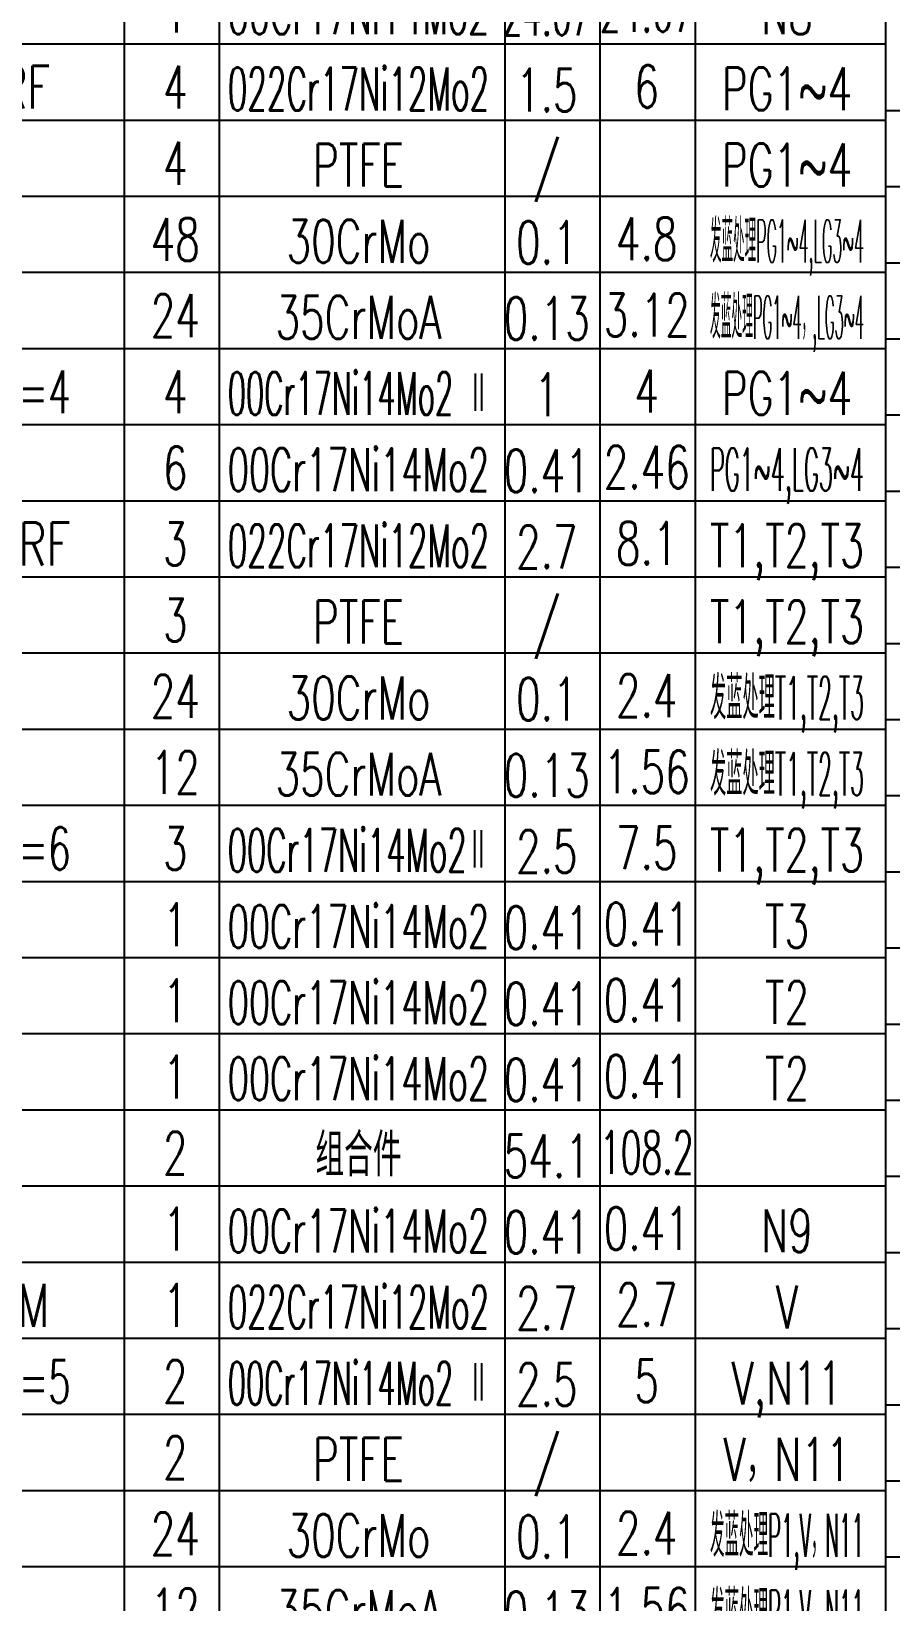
# Model space of a CAD drawing. Header units: millimetres. Extents: x -1250 to 28450, y -500 to 41550.
# Drawn here: x 14464 to 18977, y 7816 to 16066 of the extents above; entities that cross this region are included whole.
import ezdxf
from ezdxf.enums import TextEntityAlignment as Align

# ---------------------------------------------------------------- set-up
doc = ezdxf.new("R2010")
doc.units = ezdxf.units.MM
doc.header["$LTSCALE"] = 500
for name, color, linetype in [('1轮廓实线层', 7, 'Continuous'), ('2细线层', 4, 'Continuous'), ('6文字层', 3, 'Continuous'), ('图框层', 7, 'Continuous')]:
    doc.layers.add(name, color=color, linetype=linetype)
doc.styles.add('PC_TEXTSTYLE', font='romans.shx', dxfattribs={"width": 0.67, "bigfont": 'hzfs.shx'})

# ---------------------------------------------------------------- blocks, each defined once
blk = doc.blocks.new('PC_MXB_BLOCK')
at = {"layer": '1轮廓实线层'}
for p, q in [((-180, 8), (-180, 0)), ((0, 8), (0, 0))]:
    blk.add_line(p, q, dxfattribs=at)
at = {"layer": '2细线层'}
for p, q in [((-180, 8), (0, 8)), ((-80, 8), (-80, 0)), ((-70, 8), (-70, 0)), ((-40, 8), (-40, 0)), ((-30, 8), (-30, 0)), ((-20, 8), (-20, 0)), ((-180, 0), (0, 0))]:
    blk.add_line(p, q, dxfattribs=at)
at = {"layer": '6文字层', "style": 'PC_TEXTSTYLE'}
for tag, width, p, p2 in [('序号', 0.761914, (-178.38, 1.35), (-170.92, 1.35)), ('代号', 3.223755, (-168.05, 1.35), (-136.48, 1.35)), ('名称', 4.940764, (-134.6, 1.2), (-85.61, 1.2)), ('数量', 0.899921, (-79.06, 1.2), (-70.17, 1.2)), ('材料', 2.770445, (-69.1, 1.01), (-41.63, 1.01)), ('单重', 0.940432, (-40.19, 0.89), (-30.98, 0.89)), ('总重', 1.004827, (-30, 1.27), (-20.16, 1.27)), ('备注', 1.618246, (-18.43, 1.02), (-2.25, 1.02))]:
    blk.add_attdef(tag, text='', height=4.5, dxfattribs=dict(at, width=width)).set_placement(p, p2, align=Align.FIT)

msp = doc.modelspace()

# ---------------------------------------------------------------- block references
at = {"layer": '图框层'}
ref = msp.add_blockref('PC_MXB_BLOCK', (18950, 16000), dxfattribs=dict(at, xscale=50, yscale=50, zscale=50))
ref.add_attrib('材料', '00Cr17Ni14Mo2', dxfattribs={"layer": '6文字层', "height": 225, "style": 'PC_TEXTSTYLE', "width": 0.525451}).set_placement((15494.96, 16050.52), (16868.64, 16050.52), align=Align.FIT)
ref.add_attrib('数量', '1', dxfattribs={"layer": '6文字层', "height": 225, "style": 'PC_TEXTSTYLE', "width": 0.67}).set_placement((15219.4, 16059.77), align=Align.CENTER)
ref.add_attrib('备注', 'N8', dxfattribs={"layer": '6文字层', "height": 225, "style": 'PC_TEXTSTYLE', "width": 0.67}).set_placement((18433, 16051.23), align=Align.CENTER)
ref.add_attrib('单重', '24.67', dxfattribs={"layer": '6文字层', "height": 225, "style": 'PC_TEXTSTYLE', "width": 0.493937}).set_placement((16940.63, 16044.36), (17401.05, 16044.36), align=Align.FIT)
ref.add_attrib('总重', '24.67', dxfattribs={"layer": '6文字层', "height": 225, "style": 'PC_TEXTSTYLE', "width": 0.527759}).set_placement((17450, 16063.28), (17941.95, 16063.28), align=Align.FIT)
ref = msp.add_blockref('PC_MXB_BLOCK', (18950, 15600), dxfattribs=dict(at, xscale=50, yscale=50, zscale=50))
ref.add_attrib('材料', '022Cr17Ni12Mo2', dxfattribs={"layer": '6文字层', "height": 225, "style": 'PC_TEXTSTYLE', "width": 0.485644}).set_placement((15494.96, 15650.52), (16868.64, 15650.52), align=Align.FIT)
ref.add_attrib('名称', '法兰盖 BL 25(B)-16 RF ', dxfattribs={"layer": '6文字层', "height": 225, "style": 'PC_TEXTSTYLE', "width": 0.592351}).set_placement((12219.83, 15659.77), (14669.63, 15659.77), align=Align.FIT)
ref.add_attrib('数量', '4', dxfattribs={"layer": '6文字层', "height": 225, "style": 'PC_TEXTSTYLE', "width": 0.67}).set_placement((15219.4, 15659.77), align=Align.CENTER)
ref.add_attrib('备注', 'PG1~4', dxfattribs={"layer": '6文字层', "height": 225, "style": 'PC_TEXTSTYLE', "width": 0.67}).set_placement((18433, 15651.23), align=Align.CENTER)
ref.add_attrib('单重', '1.5', dxfattribs={"layer": '6文字层', "height": 225, "style": 'PC_TEXTSTYLE', "width": 0.67}).set_placement((17170.84, 15644.36), align=Align.CENTER)
ref.add_attrib('总重', '6', dxfattribs={"layer": '6文字层', "height": 225, "style": 'PC_TEXTSTYLE', "width": 0.67}).set_placement((17695.97, 15663.28), align=Align.CENTER)
ref = msp.add_blockref('PC_MXB_BLOCK', (18950, 15200), dxfattribs=dict(at, xscale=50, yscale=50, zscale=50))
ref.add_attrib('材料', 'PTFE', dxfattribs={"layer": '6文字层', "height": 225, "style": 'PC_TEXTSTYLE', "width": 0.67}).set_placement((16181.8, 15250.52), align=Align.CENTER)
ref.add_attrib('数量', '4', dxfattribs={"layer": '6文字层', "height": 225, "style": 'PC_TEXTSTYLE', "width": 0.67}).set_placement((15219.4, 15259.77), align=Align.CENTER)
ref.add_attrib('备注', 'PG1~4', dxfattribs={"layer": '6文字层', "height": 225, "style": 'PC_TEXTSTYLE', "width": 0.67}).set_placement((18433, 15251.23), align=Align.CENTER)
ref.add_attrib('单重', '/', dxfattribs={"layer": '6文字层', "height": 225, "style": 'PC_TEXTSTYLE', "width": 0.67}).set_placement((17170.84, 15244.36), align=Align.CENTER)
at = {"layer": '图框层', "xscale": 50, "yscale": 50, "zscale": 50}
for p in [(27950, 15250.32), (27950, 14850.32), (27950, 14450.32), (27950, 14050.32), (27950, 13650.32), (27950, 13250.32), (27950, 12850.32), (27950, 12450.32), (27950, 12050.32), (27950, 11650.32), (27950, 11250.32), (27950, 10850.32), (27950, 10450.32), (27950, 10050.32), (27950, 9650.32), (27950, 9250.32), (27950, 8850.32), (27950, 8450.32), (27950, 8050.32), (27950, 7650.32)]:
    msp.add_blockref('PC_MXB_BLOCK', p, dxfattribs=at)
at = {"layer": '图框层'}
ref = msp.add_blockref('PC_MXB_BLOCK', (18950, 14800), dxfattribs=dict(at, xscale=50, yscale=50, zscale=50))
ref.add_attrib('材料', '30CrMo', dxfattribs={"layer": '6文字层', "height": 225, "style": 'PC_TEXTSTYLE', "width": 0.67}).set_placement((16181.8, 14850.52), align=Align.CENTER)
ref.add_attrib('数量', '48', dxfattribs={"layer": '6文字层', "height": 225, "style": 'PC_TEXTSTYLE', "width": 0.67}).set_placement((15219.4, 14859.77), align=Align.CENTER)
ref.add_attrib('备注', '发蓝处理PG1~4,LG3~4', dxfattribs={"layer": '6文字层', "height": 225, "style": 'PC_TEXTSTYLE', "width": 0.241015}).set_placement((18028.43, 14851.23), (18837.56, 14851.23), align=Align.FIT)
ref.add_attrib('单重', '0.1', dxfattribs={"layer": '6文字层', "height": 225, "style": 'PC_TEXTSTYLE', "width": 0.67}).set_placement((17170.84, 14844.36), align=Align.CENTER)
ref.add_attrib('总重', '4.8', dxfattribs={"layer": '6文字层', "height": 225, "style": 'PC_TEXTSTYLE', "width": 0.67}).set_placement((17695.97, 14863.28), align=Align.CENTER)
ref = msp.add_blockref('PC_MXB_BLOCK', (18950, 14400), dxfattribs=dict(at, xscale=50, yscale=50, zscale=50))
ref.add_attrib('材料', '35CrMoA', dxfattribs={"layer": '6文字层', "height": 225, "style": 'PC_TEXTSTYLE', "width": 0.67}).set_placement((16181.8, 14450.52), align=Align.CENTER)
ref.add_attrib('数量', '24', dxfattribs={"layer": '6文字层', "height": 225, "style": 'PC_TEXTSTYLE', "width": 0.67}).set_placement((15219.4, 14459.77), align=Align.CENTER)
ref.add_attrib('备注', '发蓝处理PG1~4，,LG3~4', dxfattribs={"layer": '6文字层', "height": 225, "style": 'PC_TEXTSTYLE', "width": 0.224671}).set_placement((18028.43, 14451.23), (18837.56, 14451.23), align=Align.FIT)
ref.add_attrib('单重', '0.13', dxfattribs={"layer": '6文字层', "height": 225, "style": 'PC_TEXTSTYLE', "width": 0.67}).set_placement((17170.84, 14444.36), align=Align.CENTER)
ref.add_attrib('总重', '3.12', dxfattribs={"layer": '6文字层', "height": 225, "style": 'PC_TEXTSTYLE', "width": 0.67}).set_placement((17695.97, 14463.28), align=Align.CENTER)
ref = msp.add_blockref('PC_MXB_BLOCK', (18950, 14000), dxfattribs=dict(at, xscale=50, yscale=50, zscale=50))
ref.add_attrib('材料', '00Cr17Ni14Mo2 Ⅱ', dxfattribs={"layer": '6文字层', "height": 225, "style": 'PC_TEXTSTYLE', "width": 0.448367}).set_placement((15494.96, 14050.52), (16868.64, 14050.52), align=Align.FIT)
ref.add_attrib('名称', '法兰 WN 25(B)-16 RF s=4', dxfattribs={"layer": '6文字层', "height": 225, "style": 'PC_TEXTSTYLE', "width": 0.529685}).set_placement((12219.83, 14059.77), (14669.63, 14059.77), align=Align.FIT)
ref.add_attrib('数量', '4', dxfattribs={"layer": '6文字层', "height": 225, "style": 'PC_TEXTSTYLE', "width": 0.67}).set_placement((15219.4, 14059.77), align=Align.CENTER)
ref.add_attrib('备注', 'PG1~4', dxfattribs={"layer": '6文字层', "height": 225, "style": 'PC_TEXTSTYLE', "width": 0.67}).set_placement((18433, 14051.23), align=Align.CENTER)
ref.add_attrib('单重', '1', dxfattribs={"layer": '6文字层', "height": 225, "style": 'PC_TEXTSTYLE', "width": 0.67}).set_placement((17170.84, 14044.36), align=Align.CENTER)
ref.add_attrib('总重', '4', dxfattribs={"layer": '6文字层', "height": 225, "style": 'PC_TEXTSTYLE', "width": 0.67}).set_placement((17695.97, 14063.28), align=Align.CENTER)
ref = msp.add_blockref('PC_MXB_BLOCK', (18950, 13600), dxfattribs=dict(at, xscale=50, yscale=50, zscale=50))
ref.add_attrib('材料', '00Cr17Ni14Mo2', dxfattribs={"layer": '6文字层', "height": 225, "style": 'PC_TEXTSTYLE', "width": 0.525451}).set_placement((15494.96, 13650.52), (16868.64, 13650.52), align=Align.FIT)
ref.add_attrib('数量', '6', dxfattribs={"layer": '6文字层', "height": 225, "style": 'PC_TEXTSTYLE', "width": 0.67}).set_placement((15219.4, 13659.77), align=Align.CENTER)
ref.add_attrib('备注', 'PG1~4,LG3~4', dxfattribs={"layer": '6文字层', "height": 225, "style": 'PC_TEXTSTYLE', "width": 0.343264}).set_placement((18028.43, 13651.23), (18837.56, 13651.23), align=Align.FIT)
ref.add_attrib('单重', '0.41', dxfattribs={"layer": '6文字层', "height": 225, "style": 'PC_TEXTSTYLE', "width": 0.67}).set_placement((17170.84, 13644.36), align=Align.CENTER)
ref.add_attrib('总重', '2.46', dxfattribs={"layer": '6文字层', "height": 225, "style": 'PC_TEXTSTYLE', "width": 0.67}).set_placement((17695.97, 13663.28), align=Align.CENTER)
ref = msp.add_blockref('PC_MXB_BLOCK', (18950, 13200), dxfattribs=dict(at, xscale=50, yscale=50, zscale=50))
ref.add_attrib('材料', '022Cr17Ni12Mo2', dxfattribs={"layer": '6文字层', "height": 225, "style": 'PC_TEXTSTYLE', "width": 0.485644}).set_placement((15494.96, 13250.52), (16868.64, 13250.52), align=Align.FIT)
ref.add_attrib('名称', '法兰盖 BL 25(B)-16 RF', dxfattribs={"layer": '6文字层', "height": 225, "style": 'PC_TEXTSTYLE', "width": 0.628153}).set_placement((12219.83, 13259.77), (14669.63, 13259.77), align=Align.FIT)
ref.add_attrib('数量', '3', dxfattribs={"layer": '6文字层', "height": 225, "style": 'PC_TEXTSTYLE', "width": 0.67}).set_placement((15219.4, 13259.77), align=Align.CENTER)
ref.add_attrib('备注', 'T1,T2,T3', dxfattribs={"layer": '6文字层', "height": 225, "style": 'PC_TEXTSTYLE', "width": 0.604145}).set_placement((18028.43, 13251.23), (18837.56, 13251.23), align=Align.FIT)
ref.add_attrib('单重', '2.7', dxfattribs={"layer": '6文字层', "height": 225, "style": 'PC_TEXTSTYLE', "width": 0.67}).set_placement((17170.84, 13244.36), align=Align.CENTER)
ref.add_attrib('总重', '8.1', dxfattribs={"layer": '6文字层', "height": 225, "style": 'PC_TEXTSTYLE', "width": 0.67}).set_placement((17695.97, 13263.28), align=Align.CENTER)
ref = msp.add_blockref('PC_MXB_BLOCK', (18950, 12800), dxfattribs=dict(at, xscale=50, yscale=50, zscale=50))
ref.add_attrib('材料', 'PTFE', dxfattribs={"layer": '6文字层', "height": 225, "style": 'PC_TEXTSTYLE', "width": 0.67}).set_placement((16181.8, 12850.52), align=Align.CENTER)
ref.add_attrib('数量', '3', dxfattribs={"layer": '6文字层', "height": 225, "style": 'PC_TEXTSTYLE', "width": 0.67}).set_placement((15219.4, 12859.77), align=Align.CENTER)
ref.add_attrib('备注', 'T1,T2,T3', dxfattribs={"layer": '6文字层', "height": 225, "style": 'PC_TEXTSTYLE', "width": 0.604145}).set_placement((18028.43, 12851.23), (18837.56, 12851.23), align=Align.FIT)
ref.add_attrib('单重', '/', dxfattribs={"layer": '6文字层', "height": 225, "style": 'PC_TEXTSTYLE', "width": 0.67}).set_placement((17170.84, 12844.36), align=Align.CENTER)
ref = msp.add_blockref('PC_MXB_BLOCK', (18950, 12400), dxfattribs=dict(at, xscale=50, yscale=50, zscale=50))
ref.add_attrib('材料', '30CrMo', dxfattribs={"layer": '6文字层', "height": 225, "style": 'PC_TEXTSTYLE', "width": 0.67}).set_placement((16181.8, 12450.52), align=Align.CENTER)
ref.add_attrib('数量', '24', dxfattribs={"layer": '6文字层', "height": 225, "style": 'PC_TEXTSTYLE', "width": 0.67}).set_placement((15219.4, 12459.77), align=Align.CENTER)
ref.add_attrib('备注', '发蓝处理T1,T2,T3', dxfattribs={"layer": '6文字层', "height": 225, "style": 'PC_TEXTSTYLE', "width": 0.345885}).set_placement((18028.43, 12451.23), (18837.56, 12451.23), align=Align.FIT)
ref.add_attrib('单重', '0.1', dxfattribs={"layer": '6文字层', "height": 225, "style": 'PC_TEXTSTYLE', "width": 0.67}).set_placement((17170.84, 12444.36), align=Align.CENTER)
ref.add_attrib('总重', '2.4', dxfattribs={"layer": '6文字层', "height": 225, "style": 'PC_TEXTSTYLE', "width": 0.67}).set_placement((17695.97, 12463.28), align=Align.CENTER)
ref = msp.add_blockref('PC_MXB_BLOCK', (18950, 12000), dxfattribs=dict(at, xscale=50, yscale=50, zscale=50))
ref.add_attrib('材料', '35CrMoA', dxfattribs={"layer": '6文字层', "height": 225, "style": 'PC_TEXTSTYLE', "width": 0.67}).set_placement((16181.8, 12050.52), align=Align.CENTER)
ref.add_attrib('数量', '12', dxfattribs={"layer": '6文字层', "height": 225, "style": 'PC_TEXTSTYLE', "width": 0.67}).set_placement((15219.4, 12059.77), align=Align.CENTER)
ref.add_attrib('备注', '发蓝处理T1,T2,T3', dxfattribs={"layer": '6文字层', "height": 225, "style": 'PC_TEXTSTYLE', "width": 0.345885}).set_placement((18028.43, 12051.23), (18837.56, 12051.23), align=Align.FIT)
ref.add_attrib('单重', '0.13', dxfattribs={"layer": '6文字层', "height": 225, "style": 'PC_TEXTSTYLE', "width": 0.67}).set_placement((17170.84, 12044.36), align=Align.CENTER)
ref.add_attrib('总重', '1.56', dxfattribs={"layer": '6文字层', "height": 225, "style": 'PC_TEXTSTYLE', "width": 0.67}).set_placement((17695.97, 12063.28), align=Align.CENTER)
ref = msp.add_blockref('PC_MXB_BLOCK', (18950, 11600), dxfattribs=dict(at, xscale=50, yscale=50, zscale=50))
ref.add_attrib('材料', '00Cr17Ni14Mo2Ⅱ', dxfattribs={"layer": '6文字层', "height": 225, "style": 'PC_TEXTSTYLE', "width": 0.483905}).set_placement((15494.96, 11650.52), (16868.64, 11650.52), align=Align.FIT)
ref.add_attrib('名称', '法兰 WN 25(B)-16 RF s=6', dxfattribs={"layer": '6文字层', "height": 225, "style": 'PC_TEXTSTYLE', "width": 0.530915}).set_placement((12219.83, 11659.77), (14669.63, 11659.77), align=Align.FIT)
ref.add_attrib('数量', '3', dxfattribs={"layer": '6文字层', "height": 225, "style": 'PC_TEXTSTYLE', "width": 0.67}).set_placement((15219.4, 11659.77), align=Align.CENTER)
ref.add_attrib('备注', 'T1,T2,T3', dxfattribs={"layer": '6文字层', "height": 225, "style": 'PC_TEXTSTYLE', "width": 0.604145}).set_placement((18028.43, 11651.23), (18837.56, 11651.23), align=Align.FIT)
ref.add_attrib('单重', '2.5', dxfattribs={"layer": '6文字层', "height": 225, "style": 'PC_TEXTSTYLE', "width": 0.67}).set_placement((17170.84, 11644.36), align=Align.CENTER)
ref.add_attrib('总重', '7.5', dxfattribs={"layer": '6文字层', "height": 225, "style": 'PC_TEXTSTYLE', "width": 0.67}).set_placement((17695.97, 11663.28), align=Align.CENTER)
ref = msp.add_blockref('PC_MXB_BLOCK', (18950, 11200), dxfattribs=dict(at, xscale=50, yscale=50, zscale=50))
ref.add_attrib('材料', '00Cr17Ni14Mo2', dxfattribs={"layer": '6文字层', "height": 225, "style": 'PC_TEXTSTYLE', "width": 0.525451}).set_placement((15494.96, 11250.52), (16868.64, 11250.52), align=Align.FIT)
ref.add_attrib('数量', '1', dxfattribs={"layer": '6文字层', "height": 225, "style": 'PC_TEXTSTYLE', "width": 0.67}).set_placement((15219.4, 11259.77), align=Align.CENTER)
ref.add_attrib('备注', 'T3', dxfattribs={"layer": '6文字层', "height": 225, "style": 'PC_TEXTSTYLE', "width": 0.67}).set_placement((18433, 11251.23), align=Align.CENTER)
ref.add_attrib('单重', '0.41', dxfattribs={"layer": '6文字层', "height": 225, "style": 'PC_TEXTSTYLE', "width": 0.67}).set_placement((17170.84, 11244.36), align=Align.CENTER)
ref.add_attrib('总重', '0.41', dxfattribs={"layer": '6文字层', "height": 225, "style": 'PC_TEXTSTYLE', "width": 0.67}).set_placement((17695.97, 11263.28), align=Align.CENTER)
ref = msp.add_blockref('PC_MXB_BLOCK', (18950, 10800), dxfattribs=dict(at, xscale=50, yscale=50, zscale=50))
ref.add_attrib('材料', '00Cr17Ni14Mo2', dxfattribs={"layer": '6文字层', "height": 225, "style": 'PC_TEXTSTYLE', "width": 0.525451}).set_placement((15494.96, 10850.52), (16868.64, 10850.52), align=Align.FIT)
ref.add_attrib('数量', '1', dxfattribs={"layer": '6文字层', "height": 225, "style": 'PC_TEXTSTYLE', "width": 0.67}).set_placement((15219.4, 10859.77), align=Align.CENTER)
ref.add_attrib('备注', 'T2', dxfattribs={"layer": '6文字层', "height": 225, "style": 'PC_TEXTSTYLE', "width": 0.67}).set_placement((18433, 10851.23), align=Align.CENTER)
ref.add_attrib('单重', '0.41', dxfattribs={"layer": '6文字层', "height": 225, "style": 'PC_TEXTSTYLE', "width": 0.67}).set_placement((17170.84, 10844.36), align=Align.CENTER)
ref.add_attrib('总重', '0.41', dxfattribs={"layer": '6文字层', "height": 225, "style": 'PC_TEXTSTYLE', "width": 0.67}).set_placement((17695.97, 10863.28), align=Align.CENTER)
ref = msp.add_blockref('PC_MXB_BLOCK', (18950, 10400), dxfattribs=dict(at, xscale=50, yscale=50, zscale=50))
ref.add_attrib('材料', '00Cr17Ni14Mo2', dxfattribs={"layer": '6文字层', "height": 225, "style": 'PC_TEXTSTYLE', "width": 0.525451}).set_placement((15494.96, 10450.52), (16868.64, 10450.52), align=Align.FIT)
ref.add_attrib('数量', '1', dxfattribs={"layer": '6文字层', "height": 225, "style": 'PC_TEXTSTYLE', "width": 0.67}).set_placement((15219.4, 10459.77), align=Align.CENTER)
ref.add_attrib('备注', 'T2', dxfattribs={"layer": '6文字层', "height": 225, "style": 'PC_TEXTSTYLE', "width": 0.67}).set_placement((18433, 10451.23), align=Align.CENTER)
ref.add_attrib('单重', '0.41', dxfattribs={"layer": '6文字层', "height": 225, "style": 'PC_TEXTSTYLE', "width": 0.67}).set_placement((17170.84, 10444.36), align=Align.CENTER)
ref.add_attrib('总重', '0.41', dxfattribs={"layer": '6文字层', "height": 225, "style": 'PC_TEXTSTYLE', "width": 0.67}).set_placement((17695.97, 10463.28), align=Align.CENTER)
ref = msp.add_blockref('PC_MXB_BLOCK', (18950, 10000), dxfattribs=dict(at, xscale=50, yscale=50, zscale=50))
ref.add_attrib('材料', '组合件', dxfattribs={"layer": '6文字层', "height": 225, "style": 'PC_TEXTSTYLE', "width": 0.67}).set_placement((16181.8, 10050.52), align=Align.CENTER)
ref.add_attrib('数量', '2', dxfattribs={"layer": '6文字层', "height": 225, "style": 'PC_TEXTSTYLE', "width": 0.67}).set_placement((15219.4, 10059.77), align=Align.CENTER)
ref.add_attrib('单重', '54.1', dxfattribs={"layer": '6文字层', "height": 225, "style": 'PC_TEXTSTYLE', "width": 0.67}).set_placement((17170.84, 10044.36), align=Align.CENTER)
ref.add_attrib('总重', '108.2', dxfattribs={"layer": '6文字层', "height": 225, "style": 'PC_TEXTSTYLE', "width": 0.527759}).set_placement((17450, 10063.28), (17941.95, 10063.28), align=Align.FIT)
ref = msp.add_blockref('PC_MXB_BLOCK', (18950, 9600), dxfattribs=dict(at, xscale=50, yscale=50, zscale=50))
ref.add_attrib('材料', '00Cr17Ni14Mo2', dxfattribs={"layer": '6文字层', "height": 225, "style": 'PC_TEXTSTYLE', "width": 0.525451}).set_placement((15494.96, 9650.52), (16868.64, 9650.52), align=Align.FIT)
ref.add_attrib('数量', '1', dxfattribs={"layer": '6文字层', "height": 225, "style": 'PC_TEXTSTYLE', "width": 0.67}).set_placement((15219.4, 9659.77), align=Align.CENTER)
ref.add_attrib('备注', 'N9', dxfattribs={"layer": '6文字层', "height": 225, "style": 'PC_TEXTSTYLE', "width": 0.67}).set_placement((18433, 9651.23), align=Align.CENTER)
ref.add_attrib('单重', '0.41', dxfattribs={"layer": '6文字层', "height": 225, "style": 'PC_TEXTSTYLE', "width": 0.67}).set_placement((17170.84, 9644.36), align=Align.CENTER)
ref.add_attrib('总重', '0.41', dxfattribs={"layer": '6文字层', "height": 225, "style": 'PC_TEXTSTYLE', "width": 0.67}).set_placement((17695.97, 9663.28), align=Align.CENTER)
ref = msp.add_blockref('PC_MXB_BLOCK', (18950, 9200), dxfattribs=dict(at, xscale=50, yscale=50, zscale=50))
ref.add_attrib('材料', '022Cr17Ni12Mo2', dxfattribs={"layer": '6文字层', "height": 225, "style": 'PC_TEXTSTYLE', "width": 0.485644}).set_placement((15494.96, 9250.52), (16868.64, 9250.52), align=Align.FIT)
ref.add_attrib('名称', '法兰盖 BL 50(B)-16 M ', dxfattribs={"layer": '6文字层', "height": 225, "style": 'PC_TEXTSTYLE', "width": 0.616301}).set_placement((12219.83, 9259.77), (14669.63, 9259.77), align=Align.FIT)
ref.add_attrib('数量', '1', dxfattribs={"layer": '6文字层', "height": 225, "style": 'PC_TEXTSTYLE', "width": 0.67}).set_placement((15219.4, 9259.77), align=Align.CENTER)
ref.add_attrib('备注', 'V', dxfattribs={"layer": '6文字层', "height": 225, "style": 'PC_TEXTSTYLE', "width": 0.67}).set_placement((18433, 9251.23), align=Align.CENTER)
ref.add_attrib('单重', '2.7', dxfattribs={"layer": '6文字层', "height": 225, "style": 'PC_TEXTSTYLE', "width": 0.67}).set_placement((17170.84, 9244.36), align=Align.CENTER)
ref.add_attrib('总重', '2.7', dxfattribs={"layer": '6文字层', "height": 225, "style": 'PC_TEXTSTYLE', "width": 0.67}).set_placement((17695.97, 9263.28), align=Align.CENTER)
ref = msp.add_blockref('PC_MXB_BLOCK', (18950, 8800), dxfattribs=dict(at, xscale=50, yscale=50, zscale=50))
ref.add_attrib('材料', '00Cr17Ni14Mo2 Ⅱ', dxfattribs={"layer": '6文字层', "height": 225, "style": 'PC_TEXTSTYLE', "width": 0.448367}).set_placement((15494.96, 8850.52), (16868.64, 8850.52), align=Align.FIT)
ref.add_attrib('名称', '法兰 WN 50(B)-16 FM s=5', dxfattribs={"layer": '6文字层', "height": 225, "style": 'PC_TEXTSTYLE', "width": 0.527243}).set_placement((12219.83, 8859.77), (14669.63, 8859.77), align=Align.FIT)
ref.add_attrib('数量', '2', dxfattribs={"layer": '6文字层', "height": 225, "style": 'PC_TEXTSTYLE', "width": 0.67}).set_placement((15219.4, 8859.77), align=Align.CENTER)
ref.add_attrib('备注', 'V,N11', dxfattribs={"layer": '6文字层', "height": 225, "style": 'PC_TEXTSTYLE', "width": 0.67}).set_placement((18433, 8851.23), align=Align.CENTER)
ref.add_attrib('单重', '2.5', dxfattribs={"layer": '6文字层', "height": 225, "style": 'PC_TEXTSTYLE', "width": 0.67}).set_placement((17170.84, 8844.36), align=Align.CENTER)
ref.add_attrib('总重', '5', dxfattribs={"layer": '6文字层', "height": 225, "style": 'PC_TEXTSTYLE', "width": 0.67}).set_placement((17695.97, 8863.28), align=Align.CENTER)
ref = msp.add_blockref('PC_MXB_BLOCK', (18950, 8400), dxfattribs=dict(at, xscale=50, yscale=50, zscale=50))
ref.add_attrib('材料', 'PTFE', dxfattribs={"layer": '6文字层', "height": 225, "style": 'PC_TEXTSTYLE', "width": 0.67}).set_placement((16181.8, 8450.52), align=Align.CENTER)
ref.add_attrib('数量', '2', dxfattribs={"layer": '6文字层', "height": 225, "style": 'PC_TEXTSTYLE', "width": 0.67}).set_placement((15219.4, 8459.77), align=Align.CENTER)
ref.add_attrib('备注', 'V，N11', dxfattribs={"layer": '6文字层', "height": 225, "style": 'PC_TEXTSTYLE', "width": 0.67}).set_placement((18433, 8451.23), align=Align.CENTER)
ref.add_attrib('单重', '/', dxfattribs={"layer": '6文字层', "height": 225, "style": 'PC_TEXTSTYLE', "width": 0.67}).set_placement((17170.84, 8444.36), align=Align.CENTER)
ref = msp.add_blockref('PC_MXB_BLOCK', (18950, 8000), dxfattribs=dict(at, xscale=50, yscale=50, zscale=50))
ref.add_attrib('材料', '30CrMo', dxfattribs={"layer": '6文字层', "height": 225, "style": 'PC_TEXTSTYLE', "width": 0.67}).set_placement((16181.8, 8050.52), align=Align.CENTER)
ref.add_attrib('数量', '24', dxfattribs={"layer": '6文字层', "height": 225, "style": 'PC_TEXTSTYLE', "width": 0.67}).set_placement((15219.4, 8059.77), align=Align.CENTER)
ref.add_attrib('备注', '发蓝处理P1,V，N11', dxfattribs={"layer": '6文字层', "height": 225, "style": 'PC_TEXTSTYLE', "width": 0.317132}).set_placement((18028.43, 8051.23), (18837.56, 8051.23), align=Align.FIT)
ref.add_attrib('单重', '0.1', dxfattribs={"layer": '6文字层', "height": 225, "style": 'PC_TEXTSTYLE', "width": 0.67}).set_placement((17170.84, 8044.36), align=Align.CENTER)
ref.add_attrib('总重', '2.4', dxfattribs={"layer": '6文字层', "height": 225, "style": 'PC_TEXTSTYLE', "width": 0.67}).set_placement((17695.97, 8063.28), align=Align.CENTER)
ref = msp.add_blockref('PC_MXB_BLOCK', (18950, 7600), dxfattribs=dict(at, xscale=50, yscale=50, zscale=50))
ref.add_attrib('材料', '35CrMoA', dxfattribs={"layer": '6文字层', "height": 225, "style": 'PC_TEXTSTYLE', "width": 0.67}).set_placement((16181.8, 7650.52), align=Align.CENTER)
ref.add_attrib('数量', '12', dxfattribs={"layer": '6文字层', "height": 225, "style": 'PC_TEXTSTYLE', "width": 0.67}).set_placement((15219.4, 7659.77), align=Align.CENTER)
ref.add_attrib('备注', '发蓝处理P1,V，N11', dxfattribs={"layer": '6文字层', "height": 225, "style": 'PC_TEXTSTYLE', "width": 0.317132}).set_placement((18028.43, 7651.23), (18837.56, 7651.23), align=Align.FIT)
ref.add_attrib('单重', '0.13', dxfattribs={"layer": '6文字层', "height": 225, "style": 'PC_TEXTSTYLE', "width": 0.67}).set_placement((17170.84, 7644.36), align=Align.CENTER)
ref.add_attrib('总重', '1.56', dxfattribs={"layer": '6文字层', "height": 225, "style": 'PC_TEXTSTYLE', "width": 0.67}).set_placement((17695.97, 7663.28), align=Align.CENTER)

doc.saveas('drawing.dxf')
